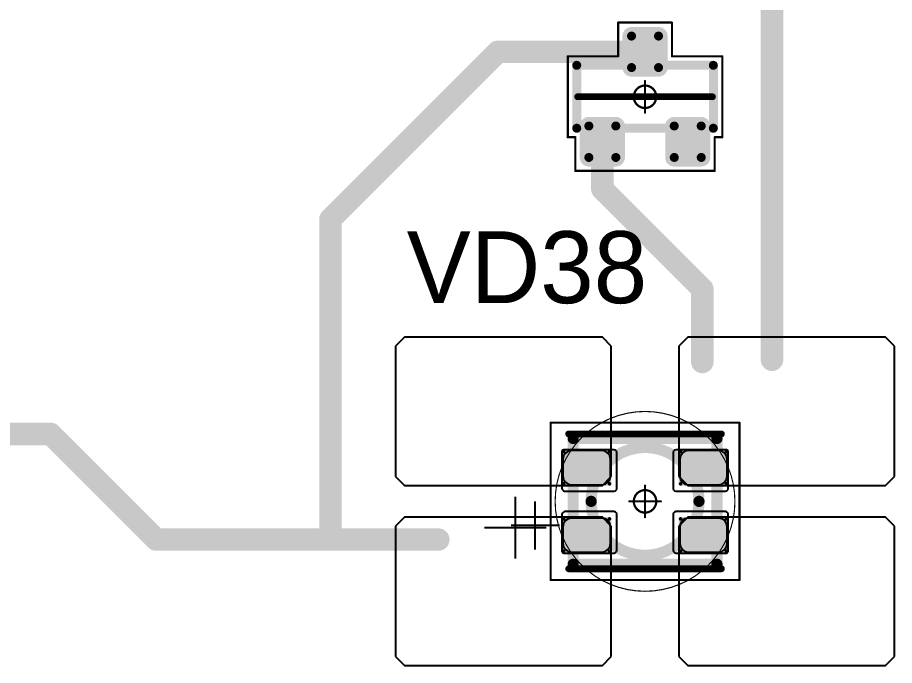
# Model space of a CAD drawing. Header units: millimetres. Extents: x 0 to 400, y 0 to 514.
# Drawn here: x 106.04 to 125.55, y 448.85 to 463.26 of the extents above; entities that cross this region are included whole.
import ezdxf

# ---------------------------------------------------------------- set-up
doc = ezdxf.new("R2010")
doc.units = ezdxf.units.MM
for name, color, linetype in [('Mechanical13', 56, 'Continuous'), ('Mechanical15', 56, 'Continuous'), ('Mechanical2', 216, 'Continuous'), ('TopLayer', 1, 'Continuous'), ('TopOverlay', 2, 'Continuous'), ('TopPaste', 8, 'Continuous'), ('TopSolder', 216, 'Continuous')]:
    doc.layers.add(name, color=color, linetype=linetype)

# ---------------------------------------------------------------- blocks, each defined once
blk = doc.blocks.new('SOT23_144')
at = {"layer": 'Mechanical13', "const_width": 0.2}
for points in [[(-0.7, 1.52), (0.7, 1.52)], [(-0.7, 1.52), (-0.7, -1.52)], [(0.7, 1.52), (0.7, -1.52)], [(-0.7, -1.52), (0.7, -1.52)]]:
    blk.add_lwpolyline(points, dxfattribs=at)
at = {"layer": 'Mechanical13', "const_width": 0.1}
for points in [[(-0.75, 1.52, 1), (-0.65, 1.52, 1)], [(-0.75, 1.52, 1), (-0.65, 1.52, 1)], [(0.65, 1.52, 1), (0.75, 1.52, 1)], [(0.65, 1.52, 1), (0.75, 1.52, 1)], [(-0.75, -1.52, 1), (-0.65, -1.52, 1)], [(-0.75, -1.52, 1), (-0.65, -1.52, 1)], [(0.65, -1.52, 1), (0.75, -1.52, 1)], [(0.65, -1.52, 1), (0.75, -1.52, 1)]]:
    blk.add_lwpolyline(points, format="xyb", close=True, dxfattribs=at)
at = {"layer": 'Mechanical15', "const_width": 0.05}
for points in [[(-1.65, 1.55), (-1.65, -1.55)], [(-1.65, 1.55), (-0.9, 1.55)], [(-0.9, 1.72), (-0.9, 1.55)], [(-0.9, 1.72), (0.9, 1.72)], [(0.9, 1.72), (0.9, 0.6)], [(0.9, 0.6), (1.65, 0.6)], [(1.65, 0.6), (1.65, -0.6)], [(0, 0.35), (0, -0.35)], [(-0.35, 0), (0.35, 0)], [(0.9, -0.6), (1.65, -0.6)], [(0.9, -0.6), (0.9, -1.72)], [(-1.65, -1.55), (-0.9, -1.55)], [(-0.9, -1.55), (-0.9, -1.72)], [(-0.9, -1.72), (0.9, -1.72)]]:
    blk.add_lwpolyline(points, dxfattribs=at)
at = {"layer": 'Mechanical15'}
for points, const_width in [([(-1.662, 1.55, 1), (-1.637, 1.55, 1)], 0.025), ([(-1.662, 1.55, 1), (-1.637, 1.55, 1)], 0.025), ([(-0.913, 1.72, 1), (-0.888, 1.72, 1)], 0.025), ([(-0.913, 1.72, 1), (-0.888, 1.72, 1)], 0.025), ([(-0.913, 1.55, 1), (-0.888, 1.55, 1)], 0.025), ([(-0.913, 1.55, 1), (-0.888, 1.55, 1)], 0.025), ([(0.888, 1.72, 1), (0.913, 1.72, 1)], 0.025), ([(0.888, 1.72, 1), (0.913, 1.72, 1)], 0.025), ([(0.888, 0.6, 1), (0.913, 0.6, 1)], 0.025), ([(0.888, 0.6, 1), (0.913, 0.6, 1)], 0.025), ([(1.637, 0.6, 1), (1.662, 0.6, 1)], 0.025), ([(1.637, 0.6, 1), (1.662, 0.6, 1)], 0.025), ([(0.25, 0, 1), (-0.25, 0, 1)], 0.05), ([(-0.012, 0.35, 1), (0.012, 0.35, 1)], 0.025), ([(-0.362, 0, 1), (-0.337, 0, 1)], 0.025), ([(-0.262, 0, 1), (-0.238, 0, 1)], 0.025), ([(0.238, 0, 1), (0.262, 0, 1)], 0.025), ([(0.337, 0, 1), (0.362, 0, 1)], 0.025), ([(-0.012, -0.35, 1), (0.012, -0.35, 1)], 0.025), ([(0.888, -0.6, 1), (0.913, -0.6, 1)], 0.025), ([(0.888, -0.6, 1), (0.913, -0.6, 1)], 0.025), ([(1.637, -0.6, 1), (1.662, -0.6, 1)], 0.025), ([(1.637, -0.6, 1), (1.662, -0.6, 1)], 0.025), ([(-1.662, -1.55, 1), (-1.637, -1.55, 1)], 0.025), ([(-1.662, -1.55, 1), (-1.637, -1.55, 1)], 0.025), ([(-0.913, -1.55, 1), (-0.888, -1.55, 1)], 0.025), ([(-0.913, -1.55, 1), (-0.888, -1.55, 1)], 0.025), ([(-0.913, -1.72, 1), (-0.888, -1.72, 1)], 0.025), ([(-0.913, -1.72, 1), (-0.888, -1.72, 1)], 0.025), ([(0.888, -1.72, 1), (0.913, -1.72, 1)], 0.025), ([(0.888, -1.72, 1), (0.913, -1.72, 1)], 0.025)]:
    blk.add_lwpolyline(points, format="xyb", close=True, dxfattribs=dict(at, const_width=const_width))
at = {"layer": 'TopLayer', "const_width": 0.1}
for points in [[(-1.4, 1.25, 1), (-1.3, 1.25, 1)], [(-0.7, 1.25, 1), (-0.6, 1.25, 1)], [(-1.4, 0.65, 1), (-1.3, 0.65, 1)], [(-0.7, 0.65, 1), (-0.6, 0.65, 1)], [(0.6, 0.3, 1), (0.7, 0.3, 1)], [(1.3, 0.3, 1), (1.4, 0.3, 1)], [(0.6, -0.3, 1), (0.7, -0.3, 1)], [(1.3, -0.3, 1), (1.4, -0.3, 1)], [(-1.4, -0.65, 1), (-1.3, -0.65, 1)], [(-0.7, -0.65, 1), (-0.6, -0.65, 1)], [(-1.4, -1.25, 1), (-1.3, -1.25, 1)], [(-0.7, -1.25, 1), (-0.6, -1.25, 1)]]:
    blk.add_lwpolyline(points, format="xyb", close=True, dxfattribs=at)
at = {"layer": 'TopLayer'}
for points in [[(-1.45, 1.25), (-1.45, 0.65), (-0.55, 1.25), (-0.55, 0.65)], [(-1.35, 1.35), (-1.35, 0.55), (-0.65, 1.35), (-0.65, 0.55)], [(0.65, 0.4), (0.65, -0.4), (1.35, 0.4), (1.35, -0.4)], [(0.55, 0.3), (0.55, -0.3), (1.45, 0.3), (1.45, -0.3)], [(-1.35, -0.55), (-1.35, -1.35), (-0.65, -0.55), (-0.65, -1.35)], [(-1.45, -0.65), (-1.45, -1.25), (-0.55, -0.65), (-0.55, -1.25)]]:
    blk.add_solid(points, dxfattribs=at)
at = {"layer": 'TopOverlay', "const_width": 0.15}
blk.add_lwpolyline([(0, 1.5), (0, -1.5)], dxfattribs=at)
at = {"layer": 'TopOverlay', "const_width": 0.075}
for points in [[(-0.038, 1.5, 1), (0.038, 1.5, 1)], [(-0.038, -1.5, 1), (0.038, -1.5, 1)]]:
    blk.add_lwpolyline(points, format="xyb", close=True, dxfattribs=at)
at = {"layer": 'TopPaste', "const_width": 0.075}
for points in [[(-1.387, 1.25, 1), (-1.313, 1.25, 1)], [(-0.687, 1.25, 1), (-0.613, 1.25, 1)], [(-1.387, 0.65, 1), (-1.313, 0.65, 1)], [(-0.687, 0.65, 1), (-0.613, 0.65, 1)], [(0.613, 0.3, 1), (0.687, 0.3, 1)], [(1.313, 0.3, 1), (1.387, 0.3, 1)], [(0.613, -0.3, 1), (0.687, -0.3, 1)], [(1.313, -0.3, 1), (1.387, -0.3, 1)], [(-1.387, -0.65, 1), (-1.313, -0.65, 1)], [(-0.687, -0.65, 1), (-0.613, -0.65, 1)], [(-1.387, -1.25, 1), (-1.313, -1.25, 1)], [(-0.687, -1.25, 1), (-0.613, -1.25, 1)]]:
    blk.add_lwpolyline(points, format="xyb", close=True, dxfattribs=at)
at = {"layer": 'TopPaste'}
for points in [[(-1.425, 1.25), (-1.425, 0.65), (-0.575, 1.25), (-0.575, 0.65)], [(-1.35, 1.325), (-1.35, 0.575), (-0.65, 1.325), (-0.65, 0.575)], [(0.575, 0.3), (0.575, -0.3), (1.425, 0.3), (1.425, -0.3)], [(0.65, 0.375), (0.65, -0.375), (1.35, 0.375), (1.35, -0.375)], [(-1.35, -0.575), (-1.35, -1.325), (-0.65, -0.575), (-0.65, -1.325)], [(-1.425, -0.65), (-1.425, -1.25), (-0.575, -0.65), (-0.575, -1.25)]]:
    blk.add_solid(points, dxfattribs=at)
at = {"layer": 'TopSolder', "const_width": 0.202}
for points in [[(-1.451, 1.25, 1), (-1.249, 1.25, 1)], [(-0.751, 1.25, 1), (-0.549, 1.25, 1)], [(-1.451, 0.65, 1), (-1.249, 0.65, 1)], [(-0.751, 0.65, 1), (-0.549, 0.65, 1)], [(0.549, 0.3, 1), (0.751, 0.3, 1)], [(1.249, 0.3, 1), (1.451, 0.3, 1)], [(0.549, -0.3, 1), (0.751, -0.3, 1)], [(1.249, -0.3, 1), (1.451, -0.3, 1)], [(-1.451, -0.65, 1), (-1.249, -0.65, 1)], [(-0.751, -0.65, 1), (-0.549, -0.65, 1)], [(-1.451, -1.25, 1), (-1.249, -1.25, 1)], [(-0.751, -1.25, 1), (-0.549, -1.25, 1)]]:
    blk.add_lwpolyline(points, format="xyb", close=True, dxfattribs=at)
at = {"layer": 'TopSolder'}
for points in [[(-1.35, 1.452), (-1.35, 0.448), (-0.65, 1.452), (-0.65, 0.448)], [(-1.552, 1.25), (-1.552, 0.65), (-0.448, 1.25), (-0.448, 0.65)], [(0.65, 0.502), (0.65, -0.502), (1.35, 0.502), (1.35, -0.502)], [(0.448, 0.3), (0.448, -0.3), (1.552, 0.3), (1.552, -0.3)], [(-1.35, -0.448), (-1.35, -1.452), (-0.65, -0.448), (-0.65, -1.452)], [(-1.552, -0.65), (-1.552, -1.25), (-0.448, -0.65), (-0.448, -1.25)]]:
    blk.add_solid(points, dxfattribs=at)
blk = doc.blocks.new('E65F_317')
at = {"layer": 'Mechanical13'}
for p, q in [((2.441, 1.071), (2.441, 0)), ((1.905, 0.536), (2.976, 0.536))]:
    blk.add_line(p, q, dxfattribs=at)
at = {"layer": 'Mechanical13', "const_width": 0.25}
for points in [[(-1.6, 1.4), (-1.6, -1.4)], [(1.6, 1.4), (-1.6, 1.4)], [(1.6, 1.4), (1.6, -1.4)], [(1.6, -1.4), (-1.6, -1.4)]]:
    blk.add_lwpolyline(points, dxfattribs=at)
at = {"layer": 'Mechanical13'}
for points, const_width in [([(-1.663, 1.4, 1), (-1.538, 1.4, 1)], 0.125), ([(-1.663, 1.4, 1), (-1.538, 1.4, 1)], 0.125), ([(1.537, 1.4, 1), (1.662, 1.4, 1)], 0.125), ([(1.537, 1.4, 1), (1.662, 1.4, 1)], 0.125), ([(1.2, 0, 1), (-1.2, 0, 1)], 0.25), ([(-1.263, 0, 1), (-1.138, 0, 1)], 0.125), ([(1.137, 0, 1), (1.262, 0, 1)], 0.125), ([(-1.663, -1.4, 1), (-1.538, -1.4, 1)], 0.125), ([(-1.663, -1.4, 1), (-1.538, -1.4, 1)], 0.125), ([(1.537, -1.4, 1), (1.662, -1.4, 1)], 0.125), ([(1.537, -1.4, 1), (1.662, -1.4, 1)], 0.125)]:
    blk.add_lwpolyline(points, format="xyb", close=True, dxfattribs=dict(at, const_width=const_width))
at = {"layer": 'Mechanical15', "const_width": 0.05}
for points in [[(2.1, 1.75), (-2.1, 1.75)], [(-2.1, 1.75), (-2.1, -1.75)], [(2.1, 1.75), (2.1, -1.75)], [(0, 0.35), (0, -0.35)], [(0, 0.35), (0, -0.35)], [(0.35, 0), (-0.35, 0)], [(0.35, 0), (-0.35, 0)], [(2.1, -1.75), (-2.1, -1.75)]]:
    blk.add_lwpolyline(points, dxfattribs=at)
at = {"layer": 'Mechanical15'}
for points, const_width in [([(-2.113, 1.75, 1), (-2.088, 1.75, 1)], 0.025), ([(-2.113, 1.75, 1), (-2.088, 1.75, 1)], 0.025), ([(2.087, 1.75, 1), (2.112, 1.75, 1)], 0.025), ([(2.087, 1.75, 1), (2.112, 1.75, 1)], 0.025), ([(0.25, 0, 1), (-0.25, 0, 1)], 0.05), ([(0.25, 0, 1), (-0.25, 0, 1)], 0.05), ([(-0.013, 0.35, 1), (0.012, 0.35, 1)], 0.025), ([(-0.013, 0.35, 1), (0.012, 0.35, 1)], 0.025), ([(-0.363, 0, 1), (-0.338, 0, 1)], 0.025), ([(-0.363, 0, 1), (-0.338, 0, 1)], 0.025), ([(-0.263, 0, 1), (-0.238, 0, 1)], 0.025), ([(-0.263, 0, 1), (-0.238, 0, 1)], 0.025), ([(0.237, 0, 1), (0.262, 0, 1)], 0.025), ([(0.237, 0, 1), (0.262, 0, 1)], 0.025), ([(0.337, 0, 1), (0.362, 0, 1)], 0.025), ([(0.337, 0, 1), (0.362, 0, 1)], 0.025), ([(-0.013, -0.35, 1), (0.012, -0.35, 1)], 0.025), ([(-0.013, -0.35, 1), (0.012, -0.35, 1)], 0.025), ([(-2.113, -1.75, 1), (-2.088, -1.75, 1)], 0.025), ([(-2.113, -1.75, 1), (-2.088, -1.75, 1)], 0.025), ([(2.087, -1.75, 1), (2.112, -1.75, 1)], 0.025), ([(2.087, -1.75, 1), (2.112, -1.75, 1)], 0.025)]:
    blk.add_lwpolyline(points, format="xyb", close=True, dxfattribs=dict(at, const_width=const_width))
at = {"layer": 'TopLayer'}
for p, q in [((-5.35, 3.65), (-5.55, 3.45)), ((-0.95, 3.65), (-5.35, 3.65)), ((-5.35, 3.65), (-5.35, 3.65)), ((-0.75, 3.45), (-0.95, 3.65)), ((0.95, 3.65), (0.75, 3.45)), ((5.35, 3.65), (0.95, 3.65)), ((0.95, 3.65), (0.95, 3.65)), ((5.55, 3.45), (5.35, 3.65)), ((-5.55, 3.45), (-5.55, 3.45)), ((-5.55, 3.45), (-5.55, 0.55)), ((-0.75, 0.55), (-0.75, 3.45)), ((0.75, 3.45), (0.75, 3.45)), ((0.75, 3.45), (0.75, 0.55)), ((5.55, 0.55), (5.55, 3.45)), ((-5.55, 0.55), (-5.35, 0.35)), ((-0.95, 0.35), (-0.75, 0.55)), ((0.75, 0.55), (0.95, 0.35)), ((5.35, 0.35), (5.55, 0.55)), ((-5.35, 0.35), (-0.95, 0.35)), ((0.95, 0.35), (5.35, 0.35)), ((-5.35, -0.35), (-5.55, -0.55)), ((-0.95, -0.35), (-5.35, -0.35)), ((-5.35, -0.35), (-5.35, -0.35)), ((-0.75, -0.55), (-0.95, -0.35)), ((0.95, -0.35), (0.75, -0.55)), ((5.35, -0.35), (0.95, -0.35)), ((0.95, -0.35), (0.95, -0.35)), ((5.55, -0.55), (5.35, -0.35)), ((-5.55, -0.55), (-5.55, -0.55)), ((-5.55, -0.55), (-5.55, -3.45)), ((-0.75, -3.45), (-0.75, -0.55)), ((0.75, -0.55), (0.75, -0.55)), ((0.75, -0.55), (0.75, -3.45)), ((5.55, -3.45), (5.55, -0.55)), ((-5.55, -3.45), (-5.35, -3.65)), ((-0.95, -3.65), (-0.75, -3.45)), ((0.75, -3.45), (0.95, -3.65)), ((5.35, -3.65), (5.55, -3.45)), ((-5.35, -3.65), (-0.95, -3.65)), ((0.95, -3.65), (5.35, -3.65))]:
    blk.add_line(p, q, dxfattribs=at)
at = {"layer": 'TopLayer', "const_width": 0.04}
for points in [[(-1.83, 1.11, 1), (-1.79, 1.11, 1)], [(-0.81, 1.11, 1), (-0.77, 1.11, 1)], [(0.77, 1.11, 1), (0.81, 1.11, 1)], [(1.79, 1.11, 1), (1.83, 1.11, 1)], [(-1.83, 0.39, 1), (-1.79, 0.39, 1)], [(-0.81, 0.39, 1), (-0.77, 0.39, 1)], [(0.77, 0.39, 1), (0.81, 0.39, 1)], [(1.79, 0.39, 1), (1.83, 0.39, 1)], [(-1.83, -0.39, 1), (-1.79, -0.39, 1)], [(-0.81, -0.39, 1), (-0.77, -0.39, 1)], [(0.77, -0.39, 1), (0.81, -0.39, 1)], [(1.79, -0.39, 1), (1.83, -0.39, 1)], [(-1.83, -1.11, 1), (-1.79, -1.11, 1)], [(-0.81, -1.11, 1), (-0.77, -1.11, 1)], [(0.77, -1.11, 1), (0.81, -1.11, 1)], [(1.79, -1.11, 1), (1.83, -1.11, 1)]]:
    blk.add_lwpolyline(points, format="xyb", close=True, dxfattribs=at)
at = {"layer": 'TopLayer'}
for points in [[(-1.85, 1.11), (-1.85, 0.39), (-0.75, 1.11), (-0.75, 0.39)], [(-1.81, 1.15), (-1.81, 0.35), (-0.79, 1.15), (-0.79, 0.35)], [(0.75, 1.11), (0.75, 0.39), (1.85, 1.11), (1.85, 0.39)], [(0.79, 1.15), (0.79, 0.35), (1.81, 1.15), (1.81, 0.35)], [(-1.85, -0.39), (-1.85, -1.11), (-0.75, -0.39), (-0.75, -1.11)], [(-1.81, -0.35), (-1.81, -1.15), (-0.79, -0.35), (-0.79, -1.15)], [(0.75, -0.39), (0.75, -1.11), (1.85, -0.39), (1.85, -1.11)], [(0.79, -0.35), (0.79, -1.15), (1.81, -0.35), (1.81, -1.15)]]:
    blk.add_solid(points, dxfattribs=at)
at = {"layer": 'TopOverlay'}
for p, q in [((2.886, 1.271), (2.886, -0.1)), ((2.2, 0.586), (3.571, 0.586))]:
    blk.add_line(p, q, dxfattribs=at)
at = {"layer": 'TopOverlay', "const_width": 0.15}
for points in [[(1.7, 1.5), (-1.7, 1.5)], [(1.7, -1.5), (-1.7, -1.5)]]:
    blk.add_lwpolyline(points, dxfattribs=at)
at = {"layer": 'TopOverlay', "const_width": 0.075}
for points in [[(-1.738, 1.5, 1), (-1.663, 1.5, 1)], [(1.662, 1.5, 1), (1.737, 1.5, 1)], [(-1.738, -1.5, 1), (-1.663, -1.5, 1)], [(1.662, -1.5, 1), (1.737, -1.5, 1)]]:
    blk.add_lwpolyline(points, format="xyb", close=True, dxfattribs=at)
at = {"layer": 'TopPaste'}
for p, q in [((-1.814, 1.011), (-1.829, 0.938)), ((-1.773, 1.073), (-1.814, 1.011)), ((-1.711, 1.114), (-1.773, 1.073)), ((-1.638, 1.129), (-1.711, 1.114)), ((-0.963, 1.129), (-1.638, 1.129)), ((-0.889, 1.114), (-0.963, 1.129)), ((-0.827, 1.073), (-0.889, 1.114)), ((-0.786, 1.011), (-0.827, 1.073)), ((-0.771, 0.938), (-0.786, 1.011)), ((0.786, 1.011), (0.771, 0.938)), ((0.827, 1.073), (0.786, 1.011)), ((0.889, 1.114), (0.827, 1.073)), ((0.962, 1.129), (0.889, 1.114)), ((1.637, 1.129), (0.962, 1.129)), ((1.711, 1.114), (1.637, 1.129)), ((1.773, 1.073), (1.711, 1.114)), ((1.814, 1.011), (1.773, 1.073)), ((1.829, 0.938), (1.814, 1.011)), ((-1.829, 0.938), (-1.829, 0.563)), ((-0.771, 0.563), (-0.771, 0.938)), ((0.771, 0.938), (0.771, 0.563)), ((1.829, 0.563), (1.829, 0.938)), ((-1.829, 0.563), (-1.814, 0.489)), ((-1.814, 0.489), (-1.773, 0.427)), ((-1.773, 0.427), (-1.711, 0.386)), ((-0.889, 0.386), (-0.827, 0.427)), ((-0.827, 0.427), (-0.786, 0.489)), ((-0.786, 0.489), (-0.771, 0.563)), ((0.771, 0.563), (0.786, 0.489)), ((0.786, 0.489), (0.827, 0.427)), ((0.827, 0.427), (0.889, 0.386)), ((1.711, 0.386), (1.773, 0.427)), ((1.773, 0.427), (1.814, 0.489)), ((1.814, 0.489), (1.829, 0.563)), ((-1.711, 0.386), (-1.638, 0.371)), ((-1.638, 0.371), (-0.963, 0.371)), ((-0.963, 0.371), (-0.889, 0.386)), ((0.889, 0.386), (0.962, 0.371)), ((0.962, 0.371), (1.637, 0.371)), ((1.637, 0.371), (1.711, 0.386)), ((-1.711, -0.386), (-1.773, -0.427)), ((-1.638, -0.371), (-1.711, -0.386)), ((-0.963, -0.371), (-1.638, -0.371)), ((-0.889, -0.386), (-0.963, -0.371)), ((-0.827, -0.427), (-0.889, -0.386)), ((0.889, -0.386), (0.827, -0.427)), ((0.962, -0.371), (0.889, -0.386)), ((1.637, -0.371), (0.962, -0.371)), ((1.711, -0.386), (1.637, -0.371)), ((1.773, -0.427), (1.711, -0.386)), ((-1.814, -0.489), (-1.829, -0.563)), ((-1.829, -0.563), (-1.829, -0.938)), ((-1.773, -0.427), (-1.814, -0.489)), ((-0.786, -0.489), (-0.827, -0.427)), ((-0.771, -0.563), (-0.786, -0.489)), ((-0.771, -0.938), (-0.771, -0.563)), ((0.786, -0.489), (0.771, -0.563)), ((0.771, -0.563), (0.771, -0.938)), ((0.827, -0.427), (0.786, -0.489)), ((1.814, -0.489), (1.773, -0.427)), ((1.829, -0.563), (1.814, -0.489)), ((1.829, -0.938), (1.829, -0.563)), ((-1.829, -0.938), (-1.814, -1.011)), ((-0.786, -1.011), (-0.771, -0.938)), ((0.771, -0.938), (0.786, -1.011)), ((1.814, -1.011), (1.829, -0.938)), ((-1.814, -1.011), (-1.773, -1.073)), ((-1.773, -1.073), (-1.711, -1.114)), ((-1.711, -1.114), (-1.638, -1.129)), ((-1.638, -1.129), (-0.963, -1.129)), ((-0.963, -1.129), (-0.889, -1.114)), ((-0.889, -1.114), (-0.827, -1.073)), ((-0.827, -1.073), (-0.786, -1.011)), ((0.786, -1.011), (0.827, -1.073)), ((0.827, -1.073), (0.889, -1.114)), ((0.889, -1.114), (0.962, -1.129)), ((0.962, -1.129), (1.637, -1.129)), ((1.637, -1.129), (1.711, -1.114)), ((1.711, -1.114), (1.773, -1.073)), ((1.773, -1.073), (1.814, -1.011))]:
    blk.add_line(p, q, dxfattribs=at)
at = {"layer": 'TopSolder'}
for p, q in [((-1.842, 1.129), (-1.85, 1.111)), ((-1.85, 1.111), (-1.85, 1.101)), ((-1.85, 1.101), (-1.85, 1.101)), ((-1.85, 1.101), (-1.85, 0.301)), ((-1.828, 1.143), (-1.842, 1.129)), ((-1.81, 1.151), (-1.828, 1.143)), ((-1.8, 1.151), (-1.81, 1.151)), ((-0.7, 1.151), (-1.8, 1.151)), ((-0.685, 1.151), (-0.7, 1.151)), ((-0.7, 1.151), (-0.7, 1.151)), ((-0.658, 1.139), (-0.685, 1.151)), ((-0.636, 1.118), (-0.658, 1.139)), ((-0.625, 1.09), (-0.636, 1.118)), ((-0.625, 1.076), (-0.625, 1.09)), ((-0.625, 0.301), (-0.625, 1.076)), ((0.636, 1.118), (0.625, 1.09)), ((0.625, 1.09), (0.625, 1.076)), ((0.625, 1.076), (0.625, 1.076)), ((0.625, 1.076), (0.625, 0.301)), ((0.657, 1.139), (0.636, 1.118)), ((0.685, 1.151), (0.657, 1.139)), ((0.7, 1.151), (0.685, 1.151)), ((1.8, 1.151), (0.7, 1.151)), ((1.81, 1.151), (1.8, 1.151)), ((1.8, 1.151), (1.8, 1.151)), ((1.828, 1.143), (1.81, 1.151)), ((1.842, 1.129), (1.828, 1.143)), ((1.85, 1.111), (1.842, 1.129)), ((1.85, 1.101), (1.85, 1.111)), ((1.85, 0.301), (1.85, 1.101)), ((-1.85, 0.301), (-1.85, 0.286)), ((-1.85, 0.286), (-1.839, 0.258)), ((-1.839, 0.258), (-1.818, 0.237)), ((-1.818, 0.237), (-1.79, 0.226)), ((-1.79, 0.226), (-1.775, 0.226)), ((-1.775, 0.226), (-1.775, 0.226)), ((-1.775, 0.226), (-0.7, 0.226)), ((-0.7, 0.226), (-0.685, 0.226)), ((-0.685, 0.226), (-0.658, 0.237)), ((-0.658, 0.237), (-0.636, 0.258)), ((-0.636, 0.258), (-0.625, 0.286)), ((-0.625, 0.286), (-0.625, 0.301)), ((-0.625, 0.301), (-0.625, 0.301)), ((0.625, 0.301), (0.625, 0.286)), ((0.625, 0.286), (0.636, 0.258)), ((0.636, 0.258), (0.657, 0.237)), ((0.657, 0.237), (0.685, 0.226)), ((0.685, 0.226), (0.7, 0.226)), ((0.7, 0.226), (0.7, 0.226)), ((0.7, 0.226), (1.775, 0.226)), ((1.775, 0.226), (1.79, 0.226)), ((1.79, 0.226), (1.817, 0.237)), ((1.817, 0.237), (1.839, 0.258)), ((1.839, 0.258), (1.85, 0.286)), ((1.85, 0.286), (1.85, 0.301)), ((1.85, 0.301), (1.85, 0.301)), ((-1.839, -0.257), (-1.85, -0.285)), ((-1.85, -0.285), (-1.85, -0.299)), ((-1.85, -0.299), (-1.85, -0.299)), ((-1.85, -0.299), (-1.85, -1.099)), ((-1.818, -0.236), (-1.839, -0.257)), ((-1.79, -0.224), (-1.818, -0.236)), ((-1.775, -0.224), (-1.79, -0.224)), ((-0.7, -0.224), (-1.775, -0.224)), ((-0.685, -0.224), (-0.7, -0.224)), ((-0.7, -0.224), (-0.7, -0.224)), ((-0.658, -0.236), (-0.685, -0.224)), ((-0.636, -0.257), (-0.658, -0.236)), ((-0.625, -0.285), (-0.636, -0.257)), ((-0.625, -0.299), (-0.625, -0.285)), ((-0.625, -1.074), (-0.625, -0.299)), ((0.636, -0.257), (0.625, -0.285)), ((0.625, -0.285), (0.625, -0.299)), ((0.625, -0.299), (0.625, -0.299)), ((0.625, -0.299), (0.625, -1.074)), ((0.657, -0.236), (0.636, -0.257)), ((0.685, -0.224), (0.657, -0.236)), ((0.7, -0.224), (0.685, -0.224)), ((1.775, -0.224), (0.7, -0.224)), ((1.79, -0.224), (1.775, -0.224)), ((1.775, -0.224), (1.775, -0.224)), ((1.817, -0.236), (1.79, -0.224)), ((1.839, -0.257), (1.817, -0.236)), ((1.85, -0.285), (1.839, -0.257)), ((1.85, -0.299), (1.85, -0.285)), ((1.85, -1.099), (1.85, -0.299)), ((-1.85, -1.099), (-1.85, -1.109)), ((-1.85, -1.109), (-1.842, -1.128)), ((-1.842, -1.128), (-1.828, -1.142)), ((-1.828, -1.142), (-1.81, -1.149)), ((-1.81, -1.149), (-1.8, -1.149)), ((-1.8, -1.149), (-0.7, -1.149)), ((-1.8, -1.149), (-1.8, -1.149)), ((-0.7, -1.149), (-0.685, -1.149)), ((-0.685, -1.149), (-0.658, -1.138)), ((-0.658, -1.138), (-0.636, -1.117)), ((-0.636, -1.117), (-0.625, -1.089)), ((-0.625, -1.089), (-0.625, -1.074)), ((-0.625, -1.074), (-0.625, -1.074)), ((0.625, -1.074), (0.625, -1.089)), ((0.625, -1.089), (0.636, -1.117)), ((0.636, -1.117), (0.657, -1.138)), ((0.657, -1.138), (0.685, -1.149)), ((0.685, -1.149), (0.7, -1.149)), ((0.7, -1.149), (1.8, -1.149)), ((0.7, -1.149), (0.7, -1.149)), ((1.8, -1.149), (1.81, -1.149)), ((1.81, -1.149), (1.828, -1.142)), ((1.828, -1.142), (1.842, -1.128)), ((1.842, -1.128), (1.85, -1.109)), ((1.85, -1.109), (1.85, -1.099)), ((1.85, -1.099), (1.85, -1.099))]:
    blk.add_line(p, q, dxfattribs=at)

msp = doc.modelspace()

# ---------------------------------------------------------------- linework, layer by layer
at = {"layer": 'Mechanical2'}
for points, const_width in [([(122, 452.5, 1), (118, 452.5, 1)], 0.0254), ([(120, 454.5, 1), (120, 454.5, 1)], 0.0005), ([(117.994, 452.5, 1), (118.006, 452.5, 1)], 0.0127), ([(118, 452.5, 1), (118, 452.5, 1)], 0.0005), ([(121.994, 452.5, 1), (122.006, 452.5, 1)], 0.0127), ([(122, 452.5, 1), (122, 452.5, 1)], 0.0005), ([(120, 450.5, 1), (120, 450.5, 1)], 0.0005)]:
    msp.add_lwpolyline(points, format="xyb", close=True, dxfattribs=dict(at, const_width=const_width))
at = {"layer": 'Mechanical2', "const_width": 0.001}
for points in [[(120, 450.5), (120, 454.5)], [(118, 452.5), (122, 452.5)]]:
    msp.add_lwpolyline(points, dxfattribs=at)
at = {"layer": 'TopLayer', "const_width": 0.5}
for points in [[(122.825, 455.65), (122.825, 464.125)], [(113, 458.775), (116.725, 462.5)], [(116.725, 462.5), (120, 462.5)], [(119.05, 459.45), (119.05, 460.5)], [(119.05, 459.45), (121.275, 457.225)], [(113, 451.65), (113, 458.775)], [(121.275, 455.6), (121.275, 457.225)], [(103.725, 454), (106.775, 454)], [(106.775, 454), (109.125, 451.65)], [(109.125, 451.65), (113, 451.65)], [(113, 451.65), (115.4, 451.65)]]:
    msp.add_lwpolyline(points, dxfattribs=at)
at = {"layer": 'TopLayer', "const_width": 0.25}
for points in [[(116.6, 462.5, 1), (116.85, 462.5, 1)], [(116.6, 462.5, 1), (116.85, 462.5, 1)], [(119.875, 462.5, 1), (120.125, 462.5, 1)], [(118.925, 460.5, 1), (119.175, 460.5, 1)], [(118.925, 459.45, 1), (119.175, 459.45, 1)], [(118.925, 459.45, 1), (119.175, 459.45, 1)], [(112.875, 458.775, 1), (113.125, 458.775, 1)], [(112.875, 458.775, 1), (113.125, 458.775, 1)], [(121.15, 457.225, 1), (121.4, 457.225, 1)], [(121.15, 457.225, 1), (121.4, 457.225, 1)], [(121.15, 455.6, 1), (121.4, 455.6, 1)], [(122.7, 455.65, 1), (122.95, 455.65, 1)], [(106.65, 454, 1), (106.9, 454, 1)], [(106.65, 454, 1), (106.9, 454, 1)], [(109, 451.65, 1), (109.25, 451.65, 1)], [(109, 451.65, 1), (109.25, 451.65, 1)], [(112.875, 451.65, 1), (113.125, 451.65, 1)], [(112.875, 451.65, 1), (113.125, 451.65, 1)], [(112.875, 451.65, 1), (113.125, 451.65, 1)], [(115.275, 451.65, 1), (115.525, 451.65, 1)]]:
    msp.add_lwpolyline(points, format="xyb", close=True, dxfattribs=at)

# ---------------------------------------------------------------- block references
for name, p, rotation in [('SOT23_144', (120, 461.5), 90), ('E65F_317', (120, 452.5), 180)]:
    msp.add_blockref(name, p, dxfattribs=dict(rotation=rotation))

# ---------------------------------------------------------------- texts
at = {"layer": 'TopOverlay'}
msp.add_text('VD38', height=1.6, dxfattribs=at).set_placement((114.696, 456.909))

doc.saveas('drawing.dxf')
